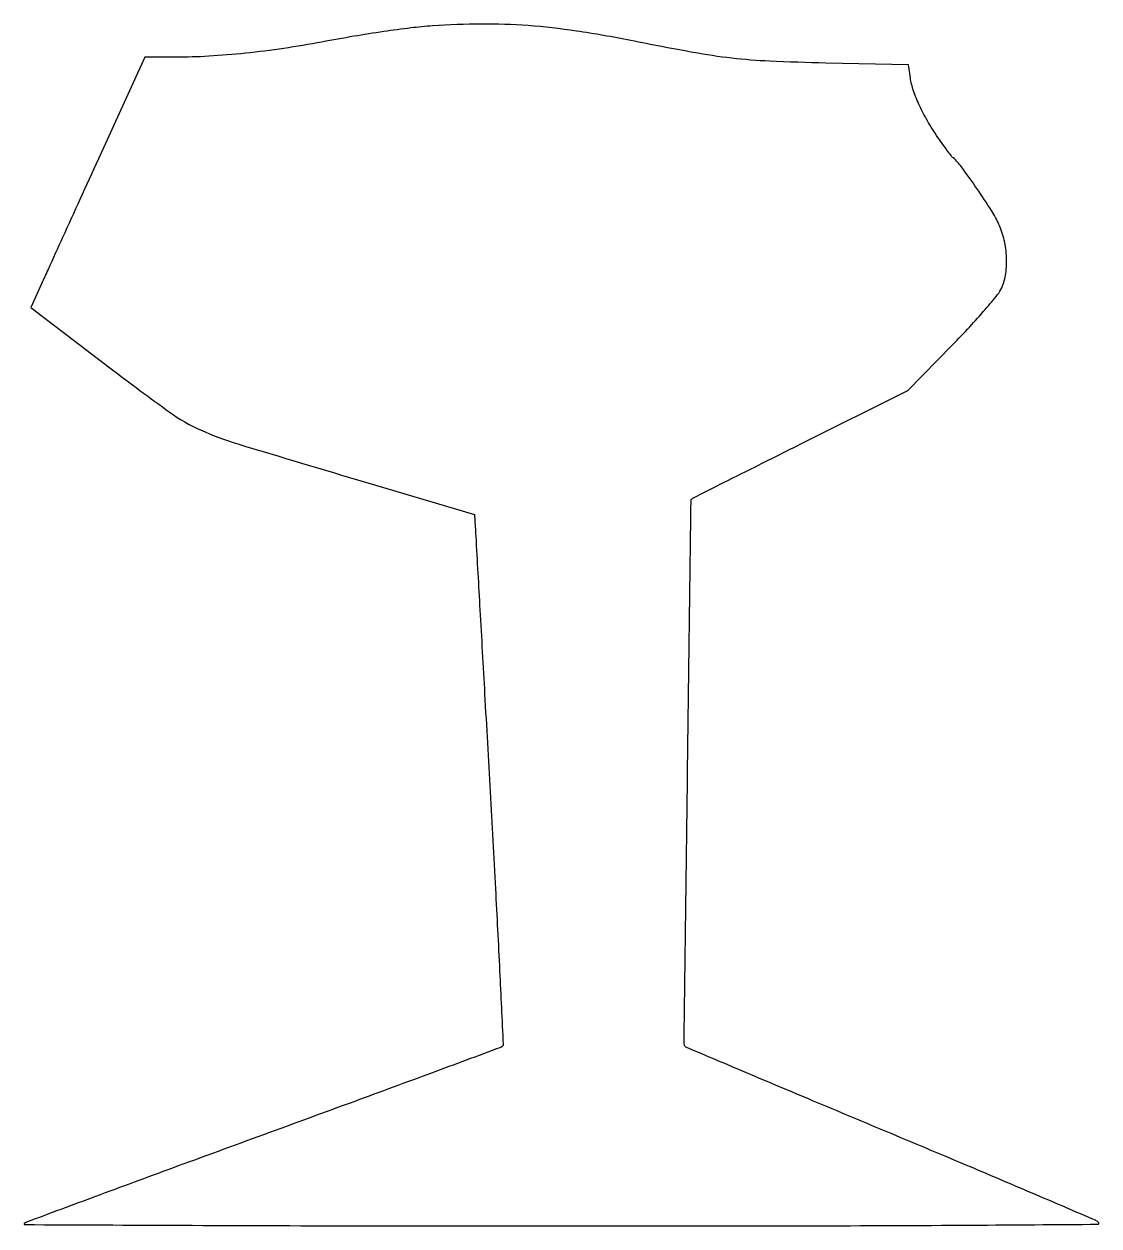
# Model space of a CAD drawing. Extents: x 0 to 320, y 0 to 358.
import ezdxf

# ---------------------------------------------------------------- set-up
doc = ezdxf.new("R2010")
doc.units = 0

msp = doc.modelspace()

# ---------------------------------------------------------------- linework, layer by layer
msp.add_lwpolyline([(122, 357.328984, 0.011955), (115.49112, 356.707105, 0.006366), (107.469992, 355.642986, 0.005838), (98.487955, 354.227525, 0.004901), (89, 352.522757, -0.010528), (77.676117, 350.619409, -0.010476), (66.263298, 349.190892, -0.0109), (55.336539, 348.295414, -0.014994), (45.487503, 348), (36.322362, 348), (22.504332, 317.75, 0.000029), (16.980089, 305.654616, 0.000036), (11.80952, 294.329688, 0.00003), (7.461036, 284.802022, 0.000252), (5.500503, 280.5), (2.314704, 273.5), (25.907352, 255.505944, 0.006682), (43.793609, 242.238426, 0.051126), (52.848053, 237.021838, 0.031629), (64.011628, 232.854363, 0.001531), (102, 221.477163), (134.5, 211.852007), (134.697501, 208.176003, 0.000582), (134.852607, 205.350418, 0.000005), (136.079006, 183.477779, 0.000017), (137.488295, 158.363384, 0.000011), (139.123155, 129.258988, -0.000692), (140.706346, 100.371608, -0.001144), (141.954101, 75.964835, -0.000071), (143.023145, 54.008061, -0.21155), (142.823009, 53.489676, -0.108169), (142.32315, 53.169354, -0.00004), (121.706045, 45.542503, -0.000646), (98.791296, 37.101401, -0.000393), (71.677338, 27.177338, 0.000518), (44.551982, 17.241412, 0.000848), (21.599177, 8.762719, 0.000069), (1.019271, 1.11766, 0.107809), (0.363316, 0.696649, 0.666569), (0.481306, 0.40999, 0.000026), (47.125891, 0.204641, 0.000681), (98.896278, 0.050032, 0.000406), (160.533333, 0, 0.000376), (234.257455, 0.055508, 0.001257), (282.63931, 0.25, 0.000144), (320.134888, 0.505803, 0.665611), (320.355701, 1.044299, 0.095351), (319.396383, 1.693964, 0.000176), (301.761298, 9.249743, 0.001287), (281.902484, 17.689586, 0.000796), (258.522068, 27.511265, -0.000385), (235.178312, 37.294942, -0.000632), (215.441533, 45.614092, -0.000042), (197.700096, 53.120387, -0.096563), (197.228672, 53.437994, -0.202207), (196.895869, 54.256073, -0.000013), (197.921561, 135.044601, -0.000012), (198.951503, 215.854451, -0.215288), (199.30442, 216.610219, -0.061128), (199.478357, 216.726106, -0.000012), (208.842548, 221.430959, -0.000271), (219.21633, 226.635694, -0.000164), (231.5, 232.785267), (263.5, 248.792268), (276.762362, 262.303596, 0.006948), (281.956594, 267.744549, 0.008936), (286.570651, 272.895861, 0.007214), (290.276141, 277.311825, 0.072108), (291.512362, 279.375344, 0.062813), (292.691856, 283.631894, 0.047588), (292.933109, 288.476855, 0.045799), (292.243513, 293.48316, 0.047365), (290.65709, 298.221487, 0.037786), (288.447736, 302.331173, 0.008543), (284.062076, 308.939841, 0.007197), (279.476379, 315.399038, 0.060636), (277.039255, 318, -0.055202), (276.670275, 318.385335, -0.002594), (275.582194, 319.821875, -0.00425), (274.311439, 321.548185, -0.00304), (272.918105, 323.5, -0.019918), (269.687577, 328.495304, -0.023896), (267.070755, 333.443596, -0.026288), (265.206662, 338.029273, -0.050093), (264.286927, 341.897467), (263.768728, 345.76093), (239.134364, 346.275632, -0.005618), (222.323413, 346.815899, -0.017868), (211.11808, 347.704046, -0.016496), (199.549689, 349.426625, -0.004246), (181, 352.980616, 0.012612), (164.800637, 355.804195, 0.018446), (150.413773, 357.399816, 0.019467), (136.560364, 357.879883, 0.016766)], format="xyb", close=True)

doc.saveas('drawing.dxf')
